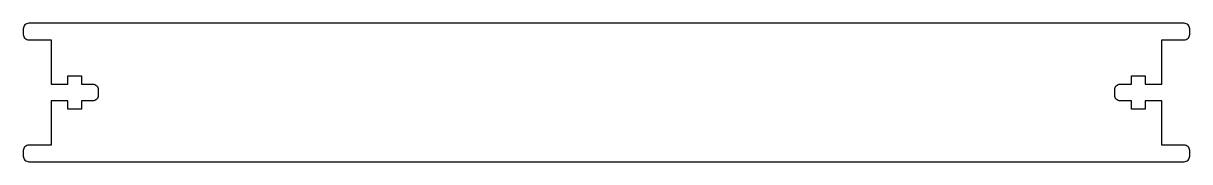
# Model space of a CAD drawing. Header units: millimetres. Extents: x -210 to 0, y 0 to 25.
import ezdxf

# ---------------------------------------------------------------- set-up
doc = ezdxf.new("R2010")
doc.units = ezdxf.units.MM

msp = doc.modelspace()

# ---------------------------------------------------------------- linework, layer by layer
msp.add_lwpolyline([(-1, 3), (-5, 3), (-5, 11), (-8, 11), (-8, 9.5), (-10.5, 9.5), (-10.5, 11), (-12.5, 11, -0.414214), (-13.5, 12), (-13.5, 13, -0.414214), (-12.5, 14), (-10.5, 14), (-10.5, 15.5), (-8, 15.5), (-8, 14), (-5, 14), (-5, 22), (-1, 22, 0.414214), (0, 23), (0, 24, 0.414214), (-1, 25), (-209, 25, 0.414214), (-210, 24), (-210, 23, 0.414214), (-209, 22), (-205, 22), (-205, 14), (-202, 14), (-202, 15.5), (-199.5, 15.5), (-199.5, 14), (-197.5, 14, -0.414214), (-196.5, 13), (-196.5, 12, -0.414214), (-197.5, 11), (-199.5, 11), (-199.5, 9.5), (-202, 9.5), (-202, 11), (-205, 11), (-205, 3), (-209, 3, 0.414214), (-210, 2), (-210, 1, 0.414214), (-209, 0), (-1, 0, 0.414214), (0, 1), (0, 2, 0.414214)], format="xyb", close=True)

doc.saveas('drawing.dxf')
